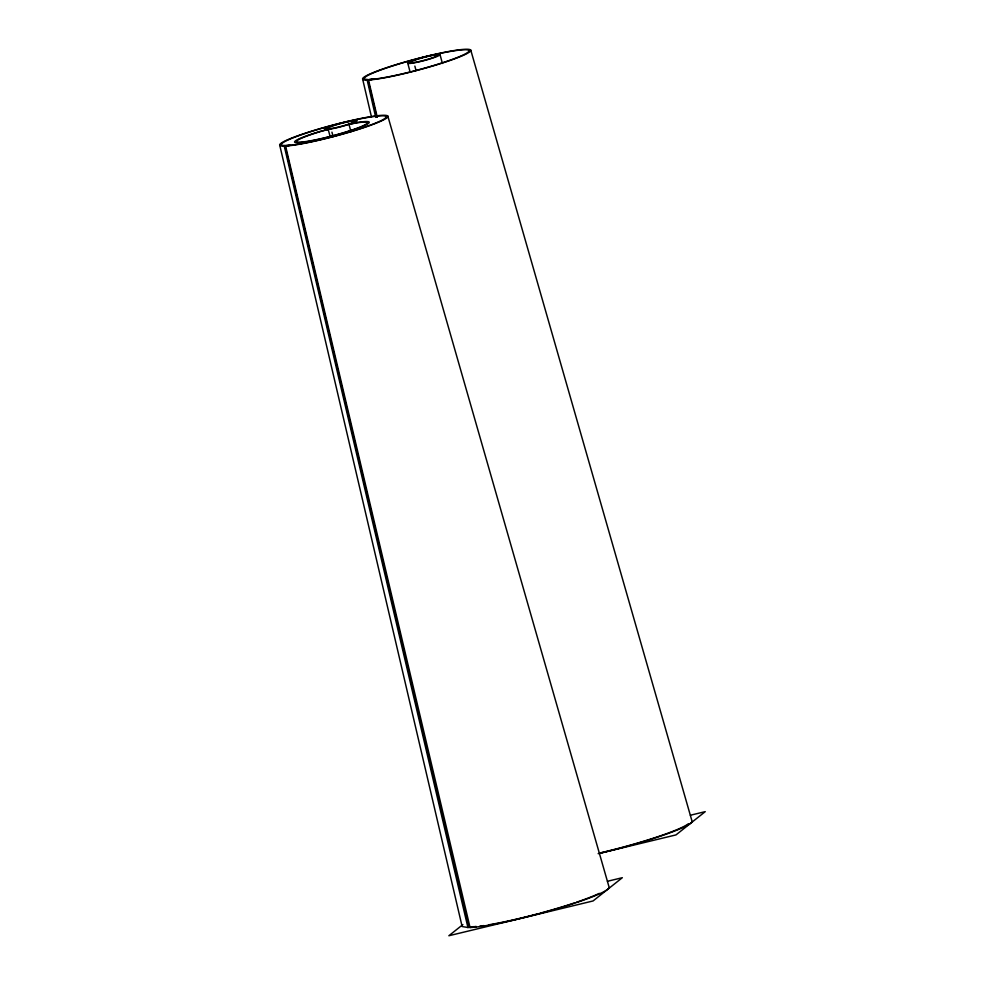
<?xml version="1.0" encoding="UTF-8"?>
<svg xmlns="http://www.w3.org/2000/svg" width="985" height="985" viewBox="0 0 985 985"><rect width="100%" height="100%" fill="white"/><g stroke="black" fill="none" stroke-linecap="round" stroke-linejoin="round"><path stroke-width="1.48" d="M284.123 145.546L290.132 145.287L282.461 146.039L284.96 145.718L468.872 927.254L468.084 926.922L476.248 926.577L474.253 927.242L470.03 927.414L285.564 145.915L290.132 145.287A54.187 5.479 -14.9 0 0 378.474 121.869A54.187 5.479 -14.9 0 0 339.677 123.494A54.187 5.479 -14.9 0 0 284.123 145.546L467.924 927.513L474.253 927.242A76.116 7.695 -14.9 0 0 558.975 908.096A76.116 7.695 -14.9 0 0 609.013 886.894L387.831 116.082M377.304 117.289L368.476 79.859L373.044 79.243A54.187 5.479 -14.9 0 0 461.386 55.813A54.187 5.479 -14.9 0 0 422.602 57.438A54.187 5.479 -14.9 0 0 367.048 79.49L375.728 117.363M462.888 924.583L448.852 935.75L593.068 900.955L622.335 877.697L607.462 881.279M350.931 131.744L348.998 124.332L356.681 122.608A38.637 3.903 -14.9 0 1 355.216 129.17A38.637 3.903 -14.9 0 1 299.132 142.702A38.637 3.903 -14.9 0 1 320.063 131.436L328.19 129.355L330.184 136.755M365.373 79.994L373.044 79.243L365.373 79.994A56.01 5.664 -14.9 0 1 422.799 57.204A56.01 5.664 -14.9 0 1 462.888 55.517A56.01 5.664 -14.9 0 1 371.579 79.736L368.476 79.859L369.424 79.613M328.19 129.355L320.728 131.473A36.482 3.681 -14.9 0 0 300.967 142.111A36.482 3.681 -14.9 0 0 353.923 129.343A36.482 3.681 -14.9 0 0 355.289 123.137L348.998 124.332M286.512 145.657L285.564 145.915L288.667 145.78A56.01 5.664 -14.9 0 0 379.976 121.574A56.01 5.664 -14.9 0 0 339.887 123.248A56.01 5.664 -14.9 0 0 282.461 146.039M470.03 927.414L476.248 926.577M690.386 815.235L705.248 811.64L675.981 834.911L599.459 853.367M467.924 927.513L462.137 926.528L279.752 145.251M367.048 79.49L367.873 79.674L376.676 117.104M470.744 50.038L691.926 820.837A76.116 7.695 -14.9 0 1 598.141 853.663M440.024 54.544L442.4 63.446M407.778 63.237L410.142 72.151M414.857 66.093L416.027 70.563M331.945 132.138L333.102 136.607M362.665 79.206L371.394 116.624M599.299 893.37A73.629 7.437 -14.9 0 1 576.434 902.26M574.908 902.777A73.629 7.437 -14.9 0 1 539.977 913.23M538.549 913.612A73.629 7.437 -14.9 0 1 488.449 924.878M483.992 925.592A73.629 7.437 -14.9 0 1 479.892 926.159M688.256 823.829A73.629 7.437 -14.9 0 1 599.84 852.998M331.797 128.481A14.344 1.453 -14.9 0 0 354.575 121.66A14.344 1.453 -14.9 0 0 336.575 124.676A14.344 1.453 -14.9 0 0 331.797 128.481M330.283 129.06A16.708 1.687 -14.9 0 0 356.816 121.118A16.708 1.687 -14.9 0 0 335.848 124.639A16.708 1.687 -14.9 0 0 330.283 129.06M414.722 62.437A14.344 1.453 -14.9 0 0 437.5 55.616A14.344 1.453 -14.9 0 0 419.487 58.632A14.344 1.453 -14.9 0 0 414.722 62.437M413.208 63.015A16.708 1.687 -14.9 0 0 439.729 55.074A16.708 1.687 -14.9 0 0 418.76 58.583A16.708 1.687 -14.9 0 0 413.208 63.015"/></g></svg>
